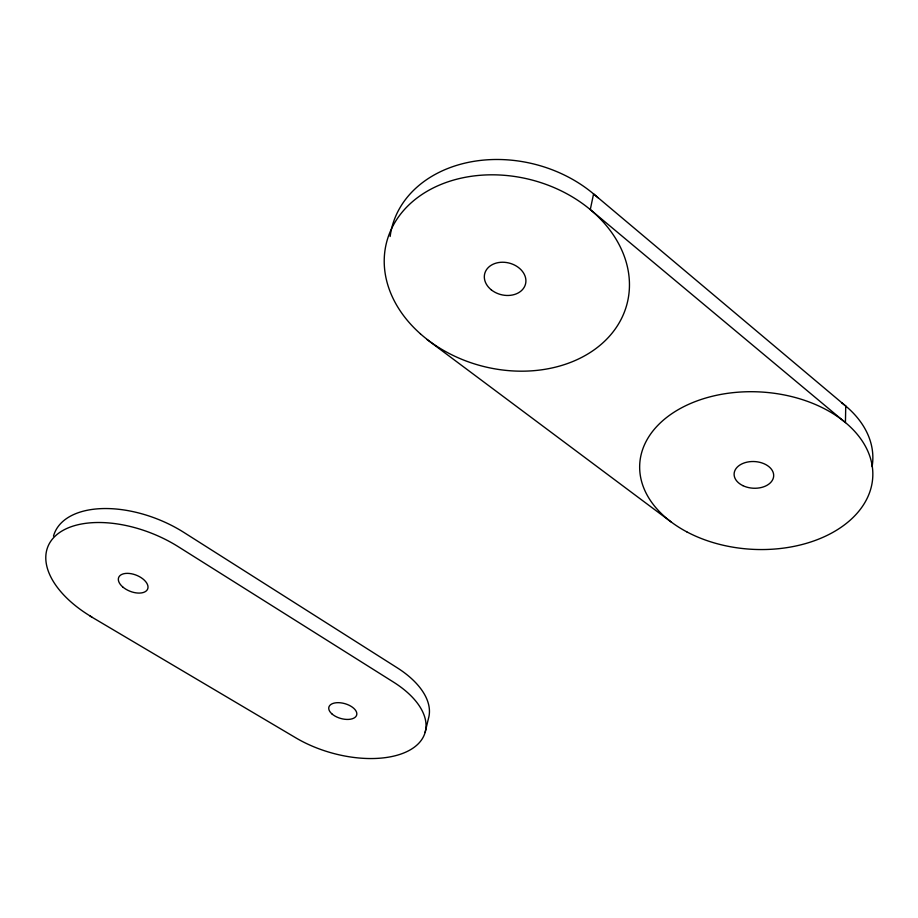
<?xml version="1.0" encoding="UTF-8"?>
<svg xmlns="http://www.w3.org/2000/svg" width="918" height="918" viewBox="0 0 918 918"><rect width="100%" height="100%" fill="white"/><g stroke="black" fill="none" stroke-linecap="round" stroke-linejoin="round"><path stroke-width="1.38" d="M425.114 732.461L428.488 718.346A84.456 45.625 15.9 0 0 397.253 667.822L184.013 532.509A91.203 51.213 21.8 0 0 53.496 536.112M90.033 616.035L295.894 737.888A85.099 45.315 15.9 0 0 410.139 749.914A85.099 45.315 15.9 0 0 393.501 682.108L178.184 546.646A91.949 50.915 21.7 0 0 57.18 534.345A91.949 50.915 21.7 0 0 91.789 616.976M426.962 339.499L671.437 522.17M841.531 402.704A115.53 78.914 2.9 0 1 872.1 466.642M390.15 236.488A122.737 96.298 14 0 1 471.026 161.843A122.737 96.298 14 0 1 597.916 197.726M845.742 406.066L845.432 422.601L590.285 209.568L593.579 193.916L845.742 406.066M686.79 531.855A116.701 78.787 3.2 0 0 872.066 483.212A116.701 78.787 3.2 0 0 709.843 396.886A116.701 78.787 3.2 0 0 686.79 531.855M491.291 289.847A21.057 16.306 14.1 0 0 525.486 284.167A21.057 16.306 14.1 0 0 498.577 262.559A21.057 16.306 14.1 0 0 491.291 289.847M742.914 485.656A19.806 13.345 3.3 0 0 773.644 476.385A19.806 13.345 3.3 0 0 745.164 462.626A19.806 13.345 3.3 0 0 742.914 485.656M420.444 333.854A124.091 96.31 14.1 0 0 625.399 309.274A124.091 96.31 14.1 0 0 474.709 175.843A124.091 96.31 14.1 0 0 420.444 333.854M331.777 713.768A14.447 7.688 15.9 0 0 355.863 716.556A14.447 7.688 15.9 0 0 340.704 702.821A14.447 7.688 15.9 0 0 331.777 713.768M122.656 586.877A15.617 8.641 21.6 0 0 147.511 589.345A15.617 8.641 21.6 0 0 129.323 573.452A15.617 8.641 21.6 0 0 122.656 586.877"/></g></svg>
